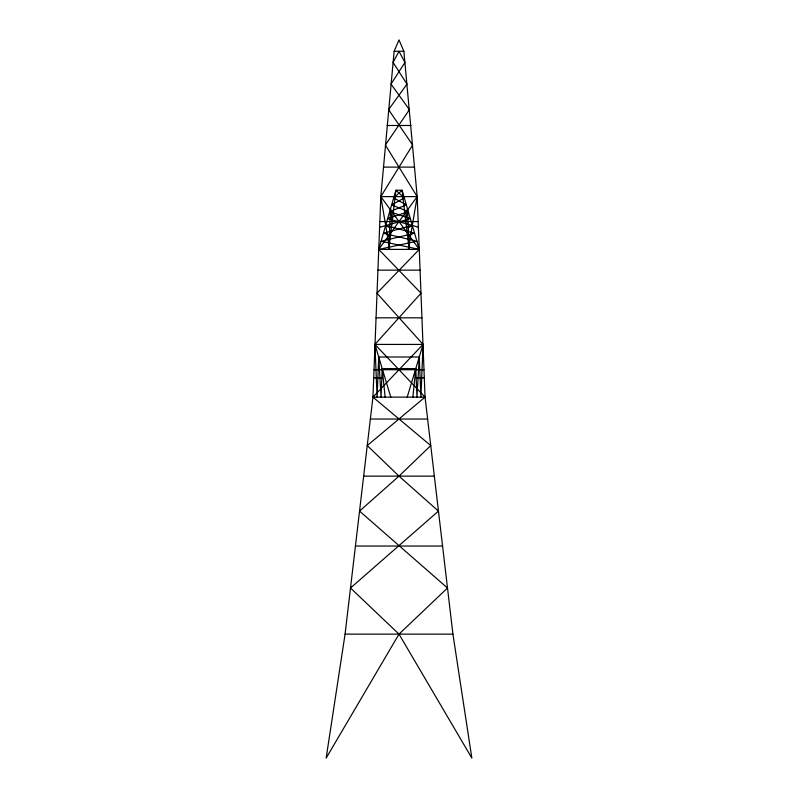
<?xml version="1.0" encoding="UTF-8"?>
<svg xmlns="http://www.w3.org/2000/svg" width="798" height="798" viewBox="0 0 798 798"><rect width="100%" height="100%" fill="white"/><g stroke="black" fill="none" stroke-linecap="round" stroke-linejoin="round"><path stroke-width="1.2" d="M423.06 344.417L372.945 397.125L430.75 445.583L399 476.137L359.539 511.099L447.498 588.016L399 634.131L326.153 758.1L345.075 634.131L372.945 397.125L380.816 196.617L394.132 51.291L399 39.9L403.868 51.291L417.184 196.617L425.055 397.125L452.925 634.131L471.847 758.1L399 634.131L350.502 588.016L438.461 511.099L399 476.137L367.25 445.583L425.055 397.125L374.94 344.417L421.025 293.205L378.721 249.395L395.908 190.223L402.092 190.223L419.279 249.395L376.975 293.205L423.06 344.417L420.915 397.125L419.269 357.005L378.731 357.005L377.085 397.125L374.94 344.417L423.06 344.417L407.209 397.125M419.269 357.005L416.955 397.125L415.778 368.616L382.222 368.616L381.045 397.125L378.731 357.005M412.875 397.125L415.778 368.616M405.743 220.687L407.449 208.667L409.184 249.395L402.092 190.223L393.673 197.924L406.362 204.906L389.683 211.66L410.352 218.662L379.599 227.3M408.267 249.395L417.184 196.617L385.364 144.997L409.414 109.655L391.01 84.089L404.935 62.453L399 51.291L393.065 62.453L406.99 84.089L388.586 109.655L412.636 144.997L380.816 196.617L389.733 249.395M378.721 249.395L417.184 196.617L380.816 196.617L419.279 249.395L378.721 249.395L416.915 241.255L383.409 233.255L412.317 225.415L418.401 227.3M408.267 227.779L412.317 225.415L387.648 218.662L408.317 211.66L391.638 204.906L404.327 197.924L395.908 190.223L388.816 249.395L390.551 208.667L392.257 220.687M394.132 51.291L403.868 51.291M387.08 125.486L410.92 125.486M383.419 167.111L414.581 167.111M379.828 221.565L418.172 221.565M377.893 270.153L420.107 270.153M375.998 317.823L422.002 317.823M373.983 369.723L424.017 369.723M373.673 377.883L381.843 377.883M416.157 377.883L424.327 377.883M372.945 397.125L425.055 397.125M370.362 419.04L427.638 419.04M363.649 476.137L434.351 476.137M355.439 546.041L442.561 546.041M345.075 634.131L452.925 634.131M419.279 249.395L381.085 241.255L414.591 233.255L385.683 225.415L389.733 227.779M374.94 344.417L390.791 397.125M382.222 368.616L385.125 397.125"/></g></svg>
